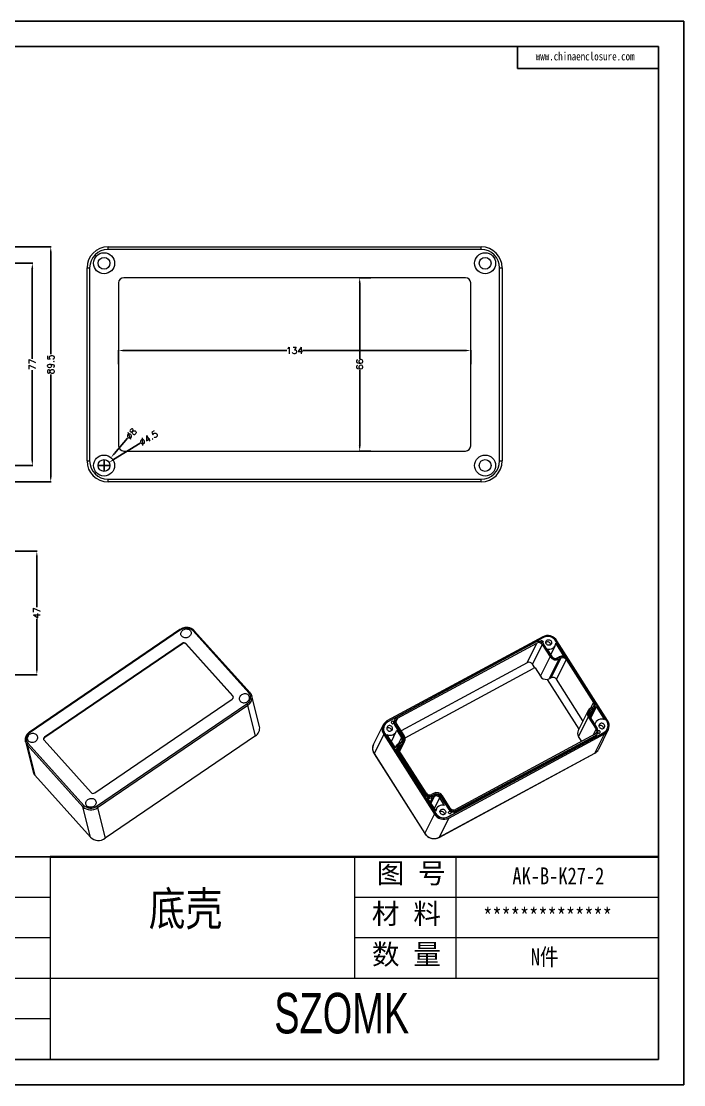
# Model space of a CAD drawing. Header units: inches. Extents: x 953 to 2288, y 1089 to 1493.
# Drawn here: x 1273.7 to 1525.8, y 1088.5 to 1493.4 of the extents above; entities that cross this region are included whole.
import ezdxf

# ---------------------------------------------------------------- set-up
doc = ezdxf.new("R2010")
doc.units = ezdxf.units.IN
doc.layers.add('文字', color=81, linetype='Continuous')
doc.layers.add('粗实线', color=7, linetype='Continuous', lineweight=30)
doc.layers.add('细实线', color=3, linetype='Continuous', lineweight=9)
doc.styles.get("Standard").update_dxf_attribs({"font": 'txt', "bigfont": 'gbcbig.shx'})
doc.styles.add('宋体', font='', dxfattribs={"width": 0.8, "height": 3.5})
doc.styles.add('长仿宋', font='', dxfattribs={"width": 0.7, "height": 4})
doc.styles.get('宋体').set_extended_font_data('SimSun')
doc.styles.get('长仿宋').set_extended_font_data('SimSun')
doc.dimstyles.new('2.5', dxfattribs={"dimtxt": 2.5, "dimasz": 2, "dimexe": 0.18, "dimexo": 0.0625, "dimgap": 0.09, "dimtad": 0, "dimzin": 9, "dimdsep": 46, "dimtxsty": 'Standard', "dimcen": 2, "dimclrd": 3, "dimclre": 3, "dimadec": 0, "dimazin": 2, "dimtfac": 1, "dimtofl": 0, "dimtmove": 0, "dimatfit": 3, "dimfxl": 1, "dimtolj": 1, "dimtzin": 0, "dimarcsym": 0})

# ---------------------------------------------------------------- blocks, each defined once
blk = doc.blocks.new('*D132')
at = {"color": 3, "lineweight": -2}
for p, q in [((1257.12, 1407.53), (1285.08, 1407.53)), ((1284.9, 1405.53), (1284.9, 1366.62)), ((1284.9, 1320.03), (1284.9, 1358.94)), ((1257.12, 1318.03), (1285.08, 1318.03))]:
    blk.add_line(p, q, dxfattribs=at)
at = {"color": 3}
for points in [[(1284.56, 1405.53), (1285.23, 1405.53), (1284.9, 1407.53)], [(1284.56, 1320.03), (1285.23, 1320.03), (1284.9, 1318.03)]]:
    blk.add_solid(points, dxfattribs=at)
at = {"layer": 'Defpoints', "color": 0}
for p in [(1257.06, 1407.53), (1284.9, 1407.53), (1257.06, 1318.03)]:
    blk.add_point(p, dxfattribs=at)
at = {"color": 0, "insert": (1284.9, 1362.78), "char_height": 2.5, "attachment_point": 5, "rotation": 90}
blk.add_mtext('\\A1;89.5', dxfattribs=at)
blk = doc.blocks.new('*D133')
at = {"color": 3, "lineweight": -2}
for p, q in [((1258.62, 1401.28), (1278.07, 1401.28)), ((1277.89, 1399.28), (1277.89, 1364.95)), ((1277.89, 1326.28), (1277.89, 1360.61)), ((1258.62, 1324.28), (1278.07, 1324.28))]:
    blk.add_line(p, q, dxfattribs=at)
at = {"color": 3}
for points in [[(1277.55, 1399.28), (1278.22, 1399.28), (1277.89, 1401.28)], [(1277.55, 1326.28), (1278.22, 1326.28), (1277.89, 1324.28)]]:
    blk.add_solid(points, dxfattribs=at)
at = {"layer": 'Defpoints', "color": 0}
for p in [(1258.56, 1401.28), (1277.89, 1401.28), (1258.56, 1324.28)]:
    blk.add_point(p, dxfattribs=at)
at = {"color": 0, "insert": (1277.89, 1362.78), "char_height": 2.5, "attachment_point": 5, "rotation": 90}
blk.add_mtext('\\A1;77', dxfattribs=at)
blk = doc.blocks.new('*D138')
at = {"color": 3, "lineweight": -2}
for p, q in [((1314.14, 1334.68), (1309.11, 1328.83)), ((1303.19, 1324.28), (1307.19, 1324.28)), ((1305.19, 1322.28), (1305.19, 1326.28))]:
    blk.add_line(p, q, dxfattribs=at)
at = {"color": 3}
blk.add_solid([(1308.85, 1329.05), (1309.36, 1328.61), (1307.8, 1327.31)], dxfattribs=at)
at = {"layer": 'Defpoints', "color": 0}
for p in [(1307.8, 1327.31), (1302.59, 1321.25)]:
    blk.add_point(p, dxfattribs=at)
at = {"color": 0, "insert": (1315.55, 1336.33), "char_height": 2.5, "attachment_point": 5, "rotation": 49.3062}
blk.add_mtext('\\A1;∅8', dxfattribs=at)
blk = doc.blocks.new('*D139')
at = {"color": 3, "lineweight": -2}
for p, q in [((1318.88, 1332.74), (1308.81, 1326.52)), ((1303.19, 1324.28), (1307.19, 1324.28)), ((1305.19, 1322.28), (1305.19, 1326.28))]:
    blk.add_line(p, q, dxfattribs=at)
at = {"color": 3}
blk.add_solid([(1308.63, 1326.8), (1308.99, 1326.23), (1307.11, 1325.46)], dxfattribs=at)
at = {"layer": 'Defpoints', "color": 0}
for p in [(1307.11, 1325.46), (1303.28, 1323.1)]:
    blk.add_point(p, dxfattribs=at)
at = {"color": 0, "insert": (1322.15, 1334.76), "char_height": 2.5, "attachment_point": 5, "rotation": 31.7253}
blk.add_mtext('\\A1;∅4.5', dxfattribs=at)
blk = doc.blocks.new('*D145')
at = {"color": 3, "lineweight": -2}
for p, q in [((1262.92, 1291.62), (1279.78, 1291.62)), ((1279.6, 1289.62), (1279.6, 1270.29)), ((1279.6, 1246.62), (1279.6, 1265.94)), ((1262.92, 1244.62), (1279.78, 1244.62))]:
    blk.add_line(p, q, dxfattribs=at)
at = {"color": 3}
for points in [[(1279.27, 1289.62), (1279.94, 1289.62), (1279.6, 1291.62)], [(1279.27, 1246.62), (1279.94, 1246.62), (1279.6, 1244.62)]]:
    blk.add_solid(points, dxfattribs=at)
at = {"layer": 'Defpoints', "color": 0}
for p in [(1262.86, 1291.62), (1279.6, 1291.62), (1262.86, 1244.62)]:
    blk.add_point(p, dxfattribs=at)
at = {"color": 0, "insert": (1279.6, 1268.12), "char_height": 2.5, "attachment_point": 5, "rotation": 90}
blk.add_mtext('\\A1;47', dxfattribs=at)
blk = doc.blocks.new('*D146')
at = {"color": 3, "lineweight": -2}
for p, q in [((1310.69, 1362.84), (1310.69, 1368.25)), ((1312.69, 1368.07), (1374.69, 1368.07)), ((1442.69, 1368.07), (1380.7, 1368.07)), ((1444.69, 1362.84), (1444.69, 1368.25))]:
    blk.add_line(p, q, dxfattribs=at)
at = {"color": 3}
for points in [[(1312.69, 1368.4), (1312.69, 1367.73), (1310.69, 1368.07)], [(1442.69, 1368.4), (1442.69, 1367.73), (1444.69, 1368.07)]]:
    blk.add_solid(points, dxfattribs=at)
at = {"layer": 'Defpoints', "color": 0}
for p in [(1444.69, 1368.07), (1310.69, 1362.78), (1444.69, 1362.78)]:
    blk.add_point(p, dxfattribs=at)
at = {"color": 0, "insert": (1377.69, 1368.07), "char_height": 2.5, "attachment_point": 5}
blk.add_mtext('\\A1;134', dxfattribs=at)
blk = doc.blocks.new('*D147')
at = {"color": 3, "lineweight": -2}
for p, q in [((1406.71, 1395.78), (1402.28, 1395.78)), ((1402.46, 1393.78), (1402.46, 1364.95)), ((1402.46, 1331.78), (1402.46, 1360.61)), ((1406.71, 1329.78), (1402.28, 1329.78))]:
    blk.add_line(p, q, dxfattribs=at)
at = {"color": 3}
for points in [[(1402.12, 1393.78), (1402.79, 1393.78), (1402.46, 1395.78)], [(1402.12, 1331.78), (1402.79, 1331.78), (1402.46, 1329.78)]]:
    blk.add_solid(points, dxfattribs=at)
at = {"layer": 'Defpoints', "color": 0}
for p in [(1406.77, 1395.78), (1402.46, 1329.78), (1406.77, 1329.78)]:
    blk.add_point(p, dxfattribs=at)
at = {"color": 0, "insert": (1402.46, 1362.78), "char_height": 2.5, "attachment_point": 5, "rotation": 90}
blk.add_mtext('\\A1;66', dxfattribs=at)

msp = doc.modelspace()

# ---------------------------------------------------------------- linework, layer by layer
for p, q in [((953.092, 1493.426), (1525.757, 1493.426)), ((1525.757, 1493.426), (1525.757, 1088.511)), ((967.91, 1483.785), (1516.116, 1483.785)), ((1462.556, 1483.785), (1462.556, 1475.417)), ((1516.116, 1483.785), (1516.116, 1098.152)), ((1462.556, 1475.417), (1516.116, 1475.417)), ((1284.736, 1175.279), (1169.046, 1175.279)), ((967.91, 1098.152), (1516.116, 1098.152)), ((953.092, 1088.511), (1525.757, 1088.511))]:
    msp.add_line(p, q)
at = {"color": 7, "linetype": 'Continuous', "lineweight": 15}
for p, q in [((1306.695, 1406.532), (1306.695, 1407.532)), ((1306.695, 1407.532), (1448.695, 1407.532)), ((1448.695, 1406.532), (1306.695, 1406.532)), ((1448.695, 1406.532), (1448.695, 1407.532)), ((1298.695, 1399.532), (1299.695, 1399.532)), ((1298.695, 1326.032), (1298.695, 1399.532)), ((1299.695, 1399.532), (1299.695, 1326.032)), ((1455.695, 1399.532), (1456.695, 1399.532)), ((1455.695, 1326.032), (1455.695, 1399.532)), ((1456.695, 1399.532), (1456.695, 1326.032)), ((1310.695, 1393.782), (1310.695, 1331.782)), ((1442.695, 1395.782), (1312.695, 1395.782)), ((1444.695, 1331.782), (1444.695, 1393.782)), ((1312.695, 1329.782), (1442.695, 1329.782)), ((1298.695, 1326.032), (1299.695, 1326.032)), ((1455.695, 1326.032), (1456.695, 1326.032)), ((1306.695, 1319.032), (1448.695, 1319.032)), ((1306.695, 1318.032), (1306.695, 1319.032)), ((1448.695, 1318.032), (1306.695, 1318.032)), ((1448.695, 1318.032), (1448.695, 1319.032)), ((1334.04, 1261.8), (1276.845, 1222.812)), ((1334.254, 1261.654), (1277.06, 1222.666)), ((1360.307, 1237.715), (1339.094, 1261.327)), ((1360.746, 1237.782), (1339.533, 1261.394)), ((1334.94, 1256.553), (1282.579, 1220.86)), ((1334.974, 1256.419), (1282.612, 1220.727)), ((1334.974, 1256.419), (1334.94, 1256.553)), ((1354.217, 1236.542), (1336.323, 1256.46)), ((1336.323, 1256.46), (1336.357, 1256.326)), ((1354.25, 1236.409), (1336.357, 1256.326)), ((1472.095, 1259.068), (1412.841, 1227.018)), ((1472.399, 1258.739), (1413.145, 1226.69)), ((1469.621, 1257.095), (1416.626, 1228.431)), ((1416.889, 1228.018), (1469.883, 1256.682)), ((1466.164, 1249.205), (1469.883, 1256.682)), ((1471.922, 1256.12), (1468.203, 1248.643)), ((1471.922, 1256.12), (1474.887, 1251.453)), ((1475.304, 1251.679), (1472.34, 1256.346)), ((1475.14, 1252.218), (1476.865, 1255.685)), ((1480.317, 1251.57), (1477.11, 1256.619)), ((1496.439, 1227.073), (1477.157, 1257.428)), ((1496.815, 1227.214), (1477.532, 1257.57)), ((1471.21, 1244.061), (1474.887, 1251.453)), ((1473.724, 1254.448), (1475.554, 1251.567)), ((1477.592, 1251.005), (1478.344, 1251.411)), ((1478.774, 1251.336), (1478.023, 1250.93)), ((1466.164, 1249.205), (1418.221, 1223.273)), ((1469.103, 1247.226), (1468.203, 1248.643)), ((1469.188, 1247.242), (1471.21, 1244.061)), ((1478.285, 1250.517), (1474.566, 1243.04)), ((1475.317, 1243.446), (1479.036, 1250.923)), ((1481.075, 1250.361), (1477.356, 1242.884)), ((1478.285, 1250.517), (1479.036, 1250.923)), ((1481.075, 1250.361), (1491.438, 1234.048)), ((1491.855, 1234.273), (1481.492, 1250.587)), ((1419.72, 1220.622), (1468.498, 1247.005)), ((1475.317, 1243.446), (1474.566, 1243.04)), ((1473.769, 1242.856), (1485.847, 1223.842)), ((1487.43, 1227.024), (1477.356, 1242.884)), ((1301.627, 1199.658), (1353.989, 1235.351)), ((1354.25, 1236.409), (1354.217, 1236.542)), ((1361.417, 1236.565), (1361.435, 1236.497)), ((1364.344, 1224.872), (1361.435, 1236.497)), ((1302.313, 1194.557), (1359.508, 1233.544)), ((1359.863, 1232.956), (1302.668, 1193.969)), ((1362.772, 1221.331), (1359.863, 1232.956)), ((1490.973, 1232.131), (1490.222, 1231.725)), ((1491.068, 1231.381), (1490.316, 1230.975)), ((1490.484, 1231.312), (1490.316, 1230.975)), ((1490.402, 1228.192), (1492.256, 1231.919)), ((1491.235, 1231.718), (1490.484, 1231.312)), ((1490.579, 1230.562), (1491.33, 1230.968)), ((1491.235, 1231.718), (1491.068, 1231.381)), ((1491.809, 1232.142), (1491.977, 1232.48)), ((1492.444, 1232.479), (1495.651, 1227.43)), ((1415.885, 1227.67), (1415.717, 1227.332)), ((1489.295, 1230.774), (1485.618, 1223.381)), ((1489.447, 1228.532), (1485.77, 1221.139)), ((1489.447, 1228.532), (1492.412, 1223.865)), ((1489.865, 1228.757), (1492.829, 1224.09)), ((1491.944, 1225.765), (1490.114, 1228.645)), ((1411.358, 1225.496), (1407.706, 1218.154)), ((1411.848, 1225.357), (1411.806, 1225.273)), ((1414.511, 1219.244), (1416.359, 1222.958)), ((1416.007, 1225.876), (1415.839, 1225.539)), ((1418.803, 1220.872), (1415.839, 1225.539)), ((1418.971, 1221.209), (1416.007, 1225.876)), ((1419.388, 1221.435), (1416.424, 1226.102)), ((1416.556, 1223.527), (1418.386, 1220.646)), ((1492.141, 1226.333), (1491.896, 1225.84)), ((1493.406, 1216.285), (1497.058, 1223.627)), ((1496.61, 1223.85), (1496.652, 1223.934)), ((1275.266, 1219.179), (1278.175, 1207.555)), ((1275.284, 1219.112), (1275.266, 1219.179)), ((1282.35, 1219.669), (1300.244, 1199.751)), ((1282.579, 1220.86), (1282.612, 1220.727)), ((1362.772, 1221.331), (1305.577, 1182.344)), ((1411.601, 1221.909), (1407.949, 1214.567)), ((1411.601, 1221.909), (1430.884, 1191.553)), ((1412.019, 1222.134), (1412.061, 1222.219)), ((1412.019, 1222.134), (1431.301, 1191.779)), ((1412.061, 1222.219), (1431.343, 1191.863)), ((1416.056, 1216.812), (1412.848, 1221.861)), ((1417.686, 1215.465), (1419.54, 1219.193)), ((1418.971, 1221.209), (1418.803, 1220.872)), ((1436.059, 1190.468), (1495.313, 1222.517)), ((1436.101, 1190.552), (1495.355, 1222.602)), ((1436.321, 1190.055), (1495.575, 1222.104)), ((1491.947, 1221.949), (1438.952, 1193.284)), ((1439.047, 1192.534), (1492.042, 1221.198)), ((1439.215, 1192.871), (1492.209, 1221.536)), ((1486.967, 1219.255), (1485.77, 1221.139)), ((1491.923, 1214.762), (1495.575, 1222.104)), ((1492.209, 1221.536), (1492.042, 1221.198)), ((1492.783, 1221.959), (1492.951, 1222.297)), ((1495.313, 1222.517), (1495.355, 1222.602)), ((1297.137, 1194.342), (1275.924, 1217.954)), ((1275.924, 1217.954), (1278.834, 1206.329)), ((1276.26, 1218.496), (1297.473, 1194.884)), ((1416.243, 1217.372), (1416.005, 1216.892)), ((1416.859, 1217.487), (1416.691, 1217.149)), ((1416.981, 1215.693), (1416.813, 1215.356)), ((1416.813, 1215.356), (1427.176, 1199.042)), ((1416.981, 1215.693), (1427.343, 1199.38)), ((1417.921, 1218.73), (1417.17, 1218.323)), ((1427.761, 1199.605), (1417.398, 1215.919)), ((1417.6, 1218.248), (1418.351, 1218.654)), ((1417.863, 1217.835), (1418.614, 1218.241)), ((1432.669, 1182.713), (1491.923, 1214.762)), ((1493.311, 1216.108), (1493.406, 1216.285)), ((1407.945, 1214.524), (1427.227, 1184.169)), ((1407.949, 1214.567), (1427.232, 1184.211)), ((1432.645, 1182.686), (1491.899, 1214.735)), ((1300.046, 1182.717), (1278.834, 1206.329)), ((1427.343, 1199.38), (1427.176, 1199.042)), ((1430.551, 1199.45), (1429.8, 1199.043)), ((1429.894, 1198.293), (1430.645, 1198.699)), ((1430.062, 1198.63), (1429.894, 1198.293)), ((1430.062, 1198.63), (1430.813, 1199.037)), ((1430.813, 1199.037), (1430.645, 1198.699)), ((1428.183, 1197.721), (1431.39, 1192.672)), ((1430.908, 1198.286), (1430.156, 1197.88)), ((1434.776, 1194.844), (1432.946, 1197.724)), ((1433.532, 1198.288), (1433.364, 1197.95)), ((1433.364, 1197.95), (1436.328, 1193.283)), ((1433.532, 1198.288), (1436.496, 1193.621)), ((1436.913, 1193.846), (1433.949, 1198.513)), ((1300.046, 1182.717), (1297.137, 1194.342)), ((1302.668, 1193.969), (1305.577, 1182.344)), ((1427.232, 1184.211), (1430.884, 1191.553)), ((1431.635, 1193.606), (1431.267, 1192.866)), ((1431.301, 1191.779), (1431.343, 1191.863)), ((1436.059, 1190.468), (1436.101, 1190.552)), ((1436.496, 1193.621), (1436.328, 1193.283)), ((1439.215, 1192.871), (1439.047, 1192.534)), ((1436.321, 1190.055), (1432.669, 1182.713))]:
    msp.add_line(p, q, dxfattribs=at)
at = {"color": 8, "linetype": 'Continuous', "lineweight": 15}
for p, q in [((1490.148, 1228.592), (1491.33, 1230.968)), ((1490.305, 1231.77), (1491.438, 1234.048)), ((1416.889, 1228.018), (1416.213, 1226.659)), ((1489.903, 1229.203), (1490.579, 1230.562)), ((1491.279, 1221.587), (1492.412, 1223.865)), ((1417.253, 1218.368), (1418.386, 1220.646)), ((1417.863, 1217.835), (1417.187, 1216.476)), ((1417.432, 1215.865), (1418.614, 1218.241)), ((1429.245, 1196.048), (1430.156, 1197.88)), ((1429.553, 1195.564), (1430.908, 1198.286)), ((1430.854, 1193.517), (1432.946, 1197.724))]:
    msp.add_line(p, q, dxfattribs=at)
at = {"color": 8, "linetype": 'Continuous', "lineweight": 15, "flags": 128}
for points in [[(1334.04, 1261.8), (1334.044, 1261.802), (1334.07, 1261.803), (1334.105, 1261.787), (1334.149, 1261.756), (1334.199, 1261.711), (1334.254, 1261.654)], [(1339.533, 1261.394), (1339.508, 1261.416), (1339.459, 1261.437), (1339.399, 1261.443), (1339.329, 1261.434), (1339.253, 1261.412), (1339.174, 1261.375), (1339.094, 1261.327)], [(1360.746, 1237.782), (1360.72, 1237.804), (1360.672, 1237.825), (1360.611, 1237.831), (1360.542, 1237.823), (1360.466, 1237.8), (1360.387, 1237.764), (1360.307, 1237.715)], [(1276.845, 1222.812), (1276.849, 1222.815), (1276.875, 1222.815), (1276.911, 1222.8), (1276.954, 1222.769), (1277.005, 1222.724), (1277.06, 1222.666)], [(1491.923, 1214.762), (1491.902, 1214.737), (1491.899, 1214.735)], [(1407.945, 1214.524), (1407.941, 1214.538), (1407.949, 1214.567)], [(1427.227, 1184.168), (1427.224, 1184.182), (1427.232, 1184.211)], [(1432.669, 1182.713), (1432.648, 1182.688), (1432.645, 1182.686)]]:
    msp.add_lwpolyline(points, dxfattribs=at)
at = {"color": 7, "linetype": 'Continuous', "lineweight": 15, "flags": 128}
for points in [[(1334.763, 1259.281), (1334.582, 1259.528), (1334.46, 1259.802), (1334.399, 1260.095), (1334.401, 1260.398), (1334.467, 1260.699), (1334.594, 1260.99), (1334.778, 1261.262), (1335.014, 1261.505), (1335.293, 1261.712), (1335.607, 1261.876), (1335.945, 1261.992), (1336.298, 1262.057), (1336.653, 1262.067), (1336.999, 1262.023), (1337.324, 1261.926), (1337.62, 1261.78), (1337.875, 1261.588), (1338.082, 1261.358), (1338.234, 1261.096), (1338.326, 1260.811), (1338.356, 1260.512), (1338.322, 1260.209), (1338.225, 1259.912), (1338.069, 1259.629), (1337.858, 1259.371), (1337.599, 1259.145), (1337.302, 1258.958), (1336.974, 1258.818), (1336.627, 1258.727), (1336.272, 1258.69), (1335.92, 1258.707), (1335.583, 1258.777), (1335.271, 1258.899), (1334.995, 1259.069), (1334.763, 1259.281)], [(1471.247, 1257.206), (1471.252, 1257.244), (1471.317, 1257.402), (1471.438, 1257.523), (1471.599, 1257.592), (1471.78, 1257.599), (1471.954, 1257.542), (1472.1, 1257.431), (1472.196, 1257.279), (1472.23, 1257.108), (1472.198, 1256.939), (1472.104, 1256.798), (1472.022, 1256.733)], [(1473.463, 1256.402), (1473.349, 1256.639), (1473.297, 1256.892), (1473.308, 1257.146), (1473.383, 1257.386), (1473.518, 1257.598), (1473.703, 1257.771), (1473.93, 1257.893), (1474.183, 1257.959), (1474.45, 1257.963), (1474.714, 1257.906), (1474.959, 1257.791), (1475.173, 1257.625), (1475.341, 1257.418), (1475.455, 1257.18), (1475.508, 1256.927), (1475.497, 1256.674), (1475.422, 1256.433), (1475.287, 1256.221), (1475.102, 1256.048), (1474.875, 1255.926), (1474.621, 1255.861), (1474.355, 1255.856), (1474.091, 1255.913), (1473.845, 1256.028), (1473.632, 1256.194), (1473.463, 1256.402)], [(1354.395, 1236.168), (1354.347, 1236.273), (1354.25, 1236.409)], [(1356.986, 1234.545), (1357.218, 1234.333), (1357.494, 1234.163), (1357.806, 1234.041), (1358.143, 1233.97), (1358.495, 1233.953), (1358.85, 1233.991), (1359.197, 1234.081), (1359.524, 1234.222), (1359.822, 1234.408), (1360.081, 1234.634), (1360.292, 1234.893), (1360.448, 1235.175), (1360.545, 1235.473), (1360.579, 1235.776), (1360.549, 1236.075), (1360.457, 1236.36), (1360.305, 1236.621), (1360.098, 1236.852), (1359.843, 1237.043), (1359.547, 1237.19), (1359.222, 1237.287), (1358.876, 1237.331), (1358.521, 1237.32), (1358.168, 1237.256), (1357.83, 1237.14), (1357.516, 1236.976), (1357.237, 1236.769), (1357.001, 1236.526), (1356.817, 1236.254), (1356.69, 1235.963), (1356.624, 1235.661), (1356.622, 1235.359), (1356.683, 1235.066), (1356.805, 1234.792), (1356.986, 1234.545)], [(1415.405, 1226.663), (1415.282, 1226.797), (1415.119, 1226.883), (1414.938, 1226.908), (1414.765, 1226.87), (1414.621, 1226.773), (1414.526, 1226.631), (1414.494, 1226.463), (1414.529, 1226.292), (1414.625, 1226.14), (1414.771, 1226.028), (1414.945, 1225.972), (1415.125, 1225.979), (1415.287, 1226.047), (1415.408, 1226.168), (1415.472, 1226.326), (1415.471, 1226.499), (1415.405, 1226.663)], [(1414.835, 1224.691), (1414.667, 1224.898), (1414.454, 1225.064), (1414.208, 1225.179), (1413.944, 1225.236), (1413.678, 1225.232), (1413.424, 1225.167), (1413.197, 1225.044), (1413.012, 1224.872), (1412.877, 1224.659), (1412.802, 1224.419), (1412.791, 1224.165), (1412.844, 1223.912), (1412.958, 1223.675), (1413.126, 1223.467), (1413.34, 1223.301), (1413.585, 1223.187), (1413.849, 1223.13), (1414.116, 1223.134), (1414.369, 1223.199), (1414.596, 1223.322), (1414.781, 1223.494), (1414.916, 1223.707), (1414.991, 1223.947), (1415.002, 1224.201), (1414.949, 1224.454), (1414.835, 1224.691)], [(1493.081, 1222.652), (1493.095, 1222.628), (1493.218, 1222.494), (1493.381, 1222.409), (1493.561, 1222.384), (1493.735, 1222.422), (1493.879, 1222.518), (1493.973, 1222.66), (1494.006, 1222.828), (1493.971, 1223), (1493.875, 1223.152), (1493.729, 1223.263), (1493.555, 1223.319), (1493.375, 1223.313), (1493.213, 1223.244), (1493.129, 1223.171)], [(1493.664, 1224.601), (1493.833, 1224.393), (1494.046, 1224.227), (1494.292, 1224.112), (1494.556, 1224.055), (1494.822, 1224.06), (1495.076, 1224.125), (1495.303, 1224.247), (1495.488, 1224.42), (1495.623, 1224.632), (1495.698, 1224.872), (1495.709, 1225.126), (1495.656, 1225.379), (1495.542, 1225.616), (1495.374, 1225.824), (1495.16, 1225.99), (1494.915, 1226.105), (1494.651, 1226.162), (1494.384, 1226.157), (1494.131, 1226.092), (1493.904, 1225.97), (1493.718, 1225.797), (1493.584, 1225.585), (1493.509, 1225.345), (1493.498, 1225.091), (1493.55, 1224.838), (1493.664, 1224.601)], [(1279.582, 1221.666), (1279.35, 1221.878), (1279.073, 1222.048), (1278.762, 1222.17), (1278.424, 1222.241), (1278.073, 1222.257), (1277.717, 1222.22), (1277.371, 1222.13), (1277.043, 1221.989), (1276.745, 1221.802), (1276.487, 1221.576), (1276.276, 1221.318), (1276.12, 1221.035), (1276.023, 1220.738), (1275.989, 1220.435), (1276.018, 1220.136), (1276.11, 1219.851), (1276.262, 1219.589), (1276.469, 1219.359), (1276.725, 1219.168), (1277.02, 1219.021), (1277.346, 1218.924), (1277.692, 1218.88), (1278.047, 1218.891), (1278.399, 1218.955), (1278.738, 1219.071), (1279.052, 1219.235), (1279.331, 1219.442), (1279.566, 1219.685), (1279.751, 1219.957), (1279.878, 1220.248), (1279.943, 1220.55), (1279.946, 1220.852), (1279.885, 1221.145), (1279.762, 1221.419), (1279.582, 1221.666)], [(1301.805, 1196.93), (1301.985, 1196.683), (1302.108, 1196.408), (1302.169, 1196.115), (1302.166, 1195.813), (1302.101, 1195.512), (1301.974, 1195.221), (1301.789, 1194.949), (1301.554, 1194.706), (1301.275, 1194.499), (1300.961, 1194.335), (1300.622, 1194.219), (1300.269, 1194.154), (1299.915, 1194.144), (1299.569, 1194.188), (1299.243, 1194.285), (1298.948, 1194.431), (1298.692, 1194.623), (1298.485, 1194.853), (1298.333, 1195.115), (1298.241, 1195.4), (1298.212, 1195.699), (1298.246, 1196.002), (1298.343, 1196.299), (1298.499, 1196.582), (1298.71, 1196.84), (1298.968, 1197.066), (1299.266, 1197.253), (1299.593, 1197.393), (1299.94, 1197.484), (1300.296, 1197.521), (1300.647, 1197.504), (1300.985, 1197.434), (1301.296, 1197.311), (1301.573, 1197.142), (1301.805, 1196.93)], [(1435.036, 1192.889), (1435.15, 1192.652), (1435.203, 1192.399), (1435.192, 1192.146), (1435.117, 1191.905), (1434.982, 1191.693), (1434.797, 1191.52), (1434.57, 1191.398), (1434.317, 1191.333), (1434.05, 1191.328), (1433.786, 1191.385), (1433.541, 1191.5), (1433.327, 1191.666), (1433.159, 1191.874), (1433.045, 1192.111), (1432.992, 1192.364), (1433.003, 1192.618), (1433.078, 1192.858), (1433.213, 1193.07), (1433.398, 1193.243), (1433.625, 1193.365), (1433.879, 1193.431), (1434.145, 1193.435), (1434.409, 1193.378), (1434.655, 1193.263), (1434.868, 1193.097), (1435.036, 1192.889)], [(1437.18, 1192.384), (1437.246, 1192.22), (1437.247, 1192.047), (1437.183, 1191.889), (1437.062, 1191.768), (1436.9, 1191.699), (1436.72, 1191.693), (1436.546, 1191.749), (1436.4, 1191.861), (1436.304, 1192.012), (1436.269, 1192.184), (1436.302, 1192.352), (1436.396, 1192.494), (1436.54, 1192.59), (1436.714, 1192.629), (1436.894, 1192.603), (1437.057, 1192.518), (1437.18, 1192.384)]]:
    msp.add_lwpolyline(points, dxfattribs=at)
at = {"color": 7, "linetype": 'Continuous', "lineweight": 15}
for centre, radius in [((1305.195, 1401.282), 4), ((1450.195, 1401.282), 4), ((1305.195, 1401.282), 2.25), ((1450.195, 1401.282), 2.25), ((1305.195, 1324.282), 4), ((1450.195, 1324.282), 4), ((1305.195, 1324.282), 2.25), ((1450.195, 1324.282), 2.25)]:
    msp.add_circle(centre, radius, dxfattribs=at)
for centre, radius, start, end in [((1306.695, 1399.532), 8, 90, 180), ((1306.695, 1399.532), 7, 90, 180), ((1448.695, 1399.532), 8, 0, 90), ((1448.695, 1399.532), 7, 0, 90), ((1312.695, 1393.782), 2, 90, 180), ((1442.695, 1393.782), 2, 0, 90), ((1312.695, 1331.782), 2, 180, 270), ((1442.695, 1331.782), 2, 270, 0), ((1306.695, 1326.032), 8, 180, 270), ((1306.695, 1326.032), 7, 180, 270), ((1448.695, 1326.032), 7, 270, 0), ((1448.695, 1326.032), 8, 270, 0), ((1336.477, 1258.572), 3.8, 46.47631, 125.79682), ((1473.991, 1255.336), 4.186, 32.24592, 116.93869), ((1335.576, 1255.679), 1.081, 46.25698, 126.01615), ((1335.609, 1255.545), 1.081, 46.25698, 126.01615), ((1470.569, 1255.229), 2.093, 32.24592, 116.93869), ((1470.595, 1255.283), 1.57, 32.24592, 116.93869), ((1474.061, 1255.484), 3.655, 32.13871, 117.0459), ((1473.933, 1255.967), 1.16, 3.6633, 123.44414), ((1474.574, 1256.848), 2.546, 250.49777, 354.84496), ((1477.098, 1252.845), 2.613, 212.17926, 297.00535), ((1477.074, 1252.796), 2.093, 212.24592, 296.93869), ((1476.881, 1252.405), 1.57, 212.24592, 296.93869), ((1479.516, 1249.179), 2.522, 71.49242, 117.72211), ((1479.722, 1249.47), 2.093, 32.24592, 116.93869), ((1466.875, 1247.806), 1.57, 32.24592, 116.93869), ((1469.564, 1245.026), 2.248, 99.60629, 118.29229), ((1479.747, 1249.524), 1.57, 32.24592, 116.93869), ((1473.449, 1245.497), 2.66, 212.68762, 276.90917), ((1476.028, 1242.046), 1.57, 32.24592, 116.93869), ((1473.43, 1245.151), 2.397, 279.21432, 298.27395), ((1353.605, 1236.042), 0.791, 299.04635, 39.25821), ((1358.184, 1235.96), 2.755, 298.72941, 39.57516), ((1358.245, 1232.38), 1.717, 19.58752, 42.68179), ((1491.29, 1229.775), 2.223, 118.70613, 214.02405), ((1491.335, 1229.753), 1.776, 118.62587, 214.10431), ((1491.149, 1229.421), 1.762, 118.17824, 147.13855), ((1490.335, 1233.301), 1.332, 298.62587, 34.10431), ((1490.239, 1232.929), 1.755, 298.14463, 333.37977), ((1490.385, 1233.277), 1.776, 298.62587, 34.10431), ((1490.308, 1232.888), 2.175, 298.01782, 349.16486), ((1414.543, 1223.9), 3.552, 118.62587, 214.10431), ((1417.353, 1226.542), 1.817, 154.2213, 213.53471), ((1417.477, 1226.872), 1.776, 118.62587, 214.10431), ((1417.527, 1226.849), 1.332, 118.62587, 214.10431), ((1491.217, 1229.392), 1.332, 118.62587, 214.10431), ((1494.453, 1225.138), 2.586, 62.39264, 165.98622), ((1493.857, 1225.332), 3.114, 298.75476, 33.97542), ((1493.873, 1225.222), 3.552, 298.62587, 34.10431), ((1361.02, 1224.228), 3.386, 301.16873, 10.96901), ((1414.697, 1223.892), 3.204, 154.47909, 213.27692), ((1414.643, 1223.959), 3.114, 118.75476, 213.97542), ((1413.428, 1223.24), 1.16, 3.6633, 123.44414), ((1414.047, 1224.153), 2.586, 242.39264, 345.98622), ((1487.659, 1222.393), 2.267, 154.17107, 213.58494), ((1491.309, 1223.118), 1.332, 298.62587, 34.10431), ((1491.359, 1223.095), 1.776, 298.62587, 34.10431), ((1494.134, 1224.166), 1.16, 3.6633, 123.44414), ((1493.87, 1225.22), 3.064, 298.09676, 333.42765), ((1278.384, 1220.251), 2.755, 118.72941, 219.57516), ((1282.963, 1220.169), 0.791, 119.04635, 219.25821), ((1283.056, 1219.996), 0.855, 121.29951, 185.85472), ((1417.283, 1219.899), 1.332, 298.62587, 34.10431), ((1417.501, 1220.213), 1.776, 298.62587, 34.10431), ((1417.546, 1220.191), 2.223, 298.70613, 34.02405), ((1417.266, 1219.863), 1.839, 340.56034, 33.25225), ((1491.213, 1222.746), 1.755, 298.14463, 333.37977), ((1276.563, 1217.933), 0.639, 118.29841, 178.10483), ((1418.192, 1216.403), 2.175, 118.01782, 169.16486), ((1418.327, 1216.359), 1.817, 154.2213, 213.53471), ((1418.451, 1216.689), 1.776, 118.62587, 214.10431), ((1418.501, 1216.666), 1.332, 118.62587, 214.10431), ((1280.954, 1208.258), 2.866, 194.19523, 222.27919), ((1300.992, 1200.532), 1.081, 226.25698, 306.01615), ((1428.946, 1200.159), 2.093, 212.24592, 296.93869), ((1429.114, 1200.496), 2.093, 212.24592, 296.93869), ((1429.088, 1200.443), 1.57, 212.24592, 296.93869), ((1431.737, 1197.122), 2.613, 32.17926, 117.00535), ((1431.593, 1196.833), 2.093, 32.24592, 116.93869), ((1431.761, 1197.171), 2.093, 32.24592, 116.93869), ((1297.776, 1194.321), 0.639, 118.29841, 178.10483), ((1300.09, 1197.639), 3.8, 226.47631, 305.79682), ((1301.05, 1193.393), 1.717, 19.58752, 42.68179), ((1428.983, 1200.112), 2.522, 251.49242, 297.72211), ((1431.619, 1196.887), 1.57, 32.24592, 116.93869), ((1433.926, 1192.443), 2.546, 70.49777, 174.84496), ((1300.126, 1197.465), 4.323, 226.25698, 306.01615), ((1434.425, 1193.787), 4.186, 212.24592, 296.93869), ((1434.397, 1193.723), 3.655, 212.13871, 297.0459), ((1434.439, 1193.808), 3.655, 212.13871, 297.0459), ((1433.629, 1191.439), 1.16, 3.6633, 123.44414), ((1438.099, 1194.4), 2.093, 212.24592, 296.93869), ((1438.266, 1194.737), 2.093, 212.24592, 296.93869), ((1438.241, 1194.684), 1.57, 212.24592, 296.93869), ((1303.035, 1185.84), 4.323, 226.25698, 306.01615), ((1430.773, 1186.444), 4.186, 212.24592, 296.93869)]:
    msp.add_arc(centre, radius, start, end, dxfattribs=at)
at = {"color": 8, "linetype": 'Continuous', "lineweight": 15}
for centre, radius, start, end in [((1358.111, 1235.853), 3.386, 301.16873, 10.96901), ((1278.048, 1219.884), 2.87, 195.61594, 222.26841), ((1410.987, 1216.574), 3.642, 154.29788, 213.45813), ((1490.267, 1217.859), 3.511, 298.13301, 330.09635)]:
    msp.add_arc(centre, radius, start, end, dxfattribs=at)
at = {"color": 7, "linetype": 'Continuous', "lineweight": 15}
for points, knots in [([(1339.533, 1261.394), (1339.478, 1261.453), (1339.325, 1261.615), (1339.04, 1261.852), (1338.671, 1262.091), (1338.268, 1262.288), (1337.836, 1262.439), (1337.382, 1262.542), (1336.913, 1262.596), (1336.435, 1262.6), (1335.956, 1262.553), (1335.481, 1262.457), (1335.019, 1262.313), (1334.576, 1262.122), (1334.253, 1261.942), (1334.081, 1261.827), (1334.04, 1261.8)], [0, 0, 0, 0, 0.0435206, 0.1201131, 0.1969294, 0.2740714, 0.3514979, 0.4291525, 0.5069779, 0.5849262, 0.6629619, 0.7410625, 0.8192146, 0.8974085, 0.9756336, 1, 1, 1, 1]), ([(1361.411, 1236.567), (1361.381, 1236.671), (1361.312, 1236.906), (1361.14, 1237.251), (1360.943, 1237.552), (1360.799, 1237.72), (1360.746, 1237.782)], [0, 0, 0, 0, 0.233435, 0.5303154, 0.8274109, 1, 1, 1, 1]), ([(1276.845, 1222.812), (1276.774, 1222.762), (1276.575, 1222.621), (1276.275, 1222.359), (1275.962, 1222.02), (1275.696, 1221.652), (1275.481, 1221.262), (1275.321, 1220.855), (1275.217, 1220.438), (1275.17, 1220.018), (1275.186, 1219.601), (1275.228, 1219.296), (1275.281, 1219.137), (1275.29, 1219.109)], [0, 0, 0, 0, 0.0567373, 0.160149, 0.2635864, 0.3668704, 0.4698991, 0.5725635, 0.6747691, 0.7764632, 0.8776584, 0.9784426, 1, 1, 1, 1]), ([(1407.783, 1218.295), (1407.776, 1218.284), (1407.689, 1218.146), (1407.568, 1217.855), (1407.429, 1217.427), (1407.351, 1216.98), (1407.328, 1216.526), (1407.363, 1216.07), (1407.454, 1215.617), (1407.6, 1215.176), (1407.77, 1214.812), (1407.898, 1214.601), (1407.945, 1214.524)], [0, 0, 0, 0, 0.010119, 0.1253948, 0.2406206, 0.3558445, 0.4711288, 0.5865267, 0.7020772, 0.8178027, 0.93371, 1, 1, 1, 1]), ([(1491.899, 1214.735), (1491.974, 1214.778), (1492.182, 1214.896), (1492.498, 1215.128), (1492.829, 1215.44), (1493.103, 1215.766), (1493.243, 1216.001), (1493.306, 1216.107)], [0, 0, 0, 0, 0.1286423, 0.3573282, 0.585828, 0.8139596, 1, 1, 1, 1]), ([(1427.227, 1184.169), (1427.276, 1184.095), (1427.412, 1183.89), (1427.672, 1183.577), (1428.016, 1183.244), (1428.399, 1182.951), (1428.813, 1182.703), (1429.253, 1182.502), (1429.712, 1182.353), (1430.183, 1182.256), (1430.661, 1182.215), (1431.137, 1182.228), (1431.606, 1182.297), (1432.058, 1182.421), (1432.403, 1182.559), (1432.592, 1182.658), (1432.645, 1182.686)], [0, 0, 0, 0, 0.0429871, 0.1200842, 0.1972598, 0.2745091, 0.3518165, 0.4291663, 0.5065413, 0.5839218, 0.6612898, 0.7386253, 0.8159065, 0.8931101, 0.970214, 1, 1, 1, 1])]:
    msp.add_open_spline(points, degree=3, knots=knots, dxfattribs=at)
at = {"layer": '粗实线', "color": 7, "lineweight": 40}
msp.add_line((1516.116, 1175.279), (1284.736, 1175.279), dxfattribs=at)
at = {"layer": '细实线', "color": 7}
for p, q in [((1284.736, 1175.279), (1284.736, 1098.152)), ((1400.426, 1175.279), (1400.426, 1129.003)), ((1438.99, 1175.279), (1438.99, 1129.327)), ((1284.736, 1159.853), (1169.046, 1159.853)), ((1516.116, 1159.853), (1400.426, 1159.853)), ((1284.736, 1144.428), (1169.046, 1144.428)), ((1516.116, 1144.428), (1400.426, 1144.428)), ((1516.116, 1129.003), (1169.046, 1129.003)), ((1284.736, 1113.577), (1169.046, 1113.577))]:
    msp.add_line(p, q, dxfattribs=at)

# ---------------------------------------------------------------- texts
at = {"layer": '文字', "color": 0, "attachment_point": 1, "style": '宋体'}
for s, insert, char_height, width in [('www.chinaenclosure.com', (1469.456, 1481.666), 3.1422, 55.20538), ('{\\H1.111x;AK-B-K27-2}', (1460.572, 1171.249), 5.7845, 66.87529), ('底壳', (1322.181, 1161.962), 12.8544, 164.33939), ('{\\H1.111x;**************}', (1449.445, 1155.824), 5.7845, 66.87529), ('{\\H1.111x;N件}', (1467.569, 1140.399), 5.7845, 66.87529)]:
    msp.add_mtext(s, dxfattribs=dict(at, insert=insert, char_height=char_height, width=width))
at = {"layer": '粗实线', "insert": (1369.951, 1123.479), "char_height": 15.42533, "width": 172.97979, "attachment_point": 1, "style": '长仿宋'}
msp.add_mtext('{\\fSTXinwei|b0|i0|c134|p2;SZOMK}', dxfattribs=at)
at = {"layer": '细实线', "color": 7, "char_height": 7.71266, "attachment_point": 1}
for s, insert, width in [('{\\fSimSun|b0|i0|c134|p54;图 号}', (1408.907, 1172.937), 38.56332), ('{\\fSimSun|b0|i0|c134|p54;材 料   }', (1407.079, 1157.512), 38.56332), ('{\\fSimSun|b0|i0|c134|p54;数 量}', (1407.116, 1142.01), 34.84679)]:
    msp.add_mtext(s, dxfattribs=dict(at, insert=insert, width=width))

# ---------------------------------------------------------------- dimensions: what is measured, and where the dimension line sits
dim = msp.add_linear_dim(base=(1284.896, 1407.532), p1=(1257.057, 1318.032), p2=(1257.057, 1407.532), angle=90, dimstyle='2.5')
dim.commit()
dim.dimension.update_dxf_attribs({"geometry": '*D132', "text_midpoint": (1284.896, 1362.782), "dimtype": 160})
for base, p1, p2, picture, middle in [((1277.887, 1401.282), (1258.557, 1324.282), (1258.557, 1401.282), '*D133', (1277.887, 1362.782)), ((1402.457, 1329.782), (1406.768, 1395.782), (1406.768, 1329.782), '*D147', (1402.457, 1362.782)), ((1279.603, 1291.617), (1262.857, 1244.617), (1262.857, 1291.617), '*D145', (1279.603, 1268.117))]:
    dim = msp.add_linear_dim(base=base, p1=p1, p2=p2, angle=90, dimstyle='2.5')
    dim.commit()
    dim.dimension.update_dxf_attribs({"geometry": picture, "text_midpoint": middle})
dim = msp.add_linear_dim(base=(1444.695, 1368.065), p1=(1310.695, 1362.782), p2=(1444.695, 1362.782), dimstyle='2.5')
dim.commit()
dim.dimension.update_dxf_attribs({"geometry": '*D146', "text_midpoint": (1377.695, 1368.065)})
for p1, p2, picture, middle in [((1302.587, 1321.249), (1307.803, 1327.314), '*D138', (1315.554, 1336.328)), ((1303.281, 1323.098), (1307.109, 1325.465), '*D139', (1322.145, 1334.761))]:
    dim = msp.add_diameter_dim_2p(p1=p1, p2=p2, dimstyle='2.5')
    dim.commit()
    dim.dimension.update_dxf_attribs({"geometry": picture, "text_midpoint": middle, "dimtype": 163})

doc.saveas('drawing.dxf')
